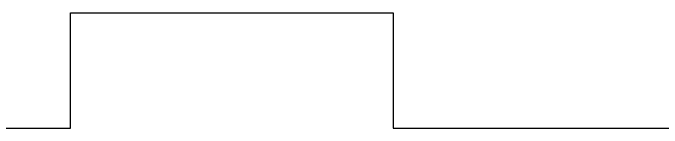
# Model space of a CAD drawing. Header units: millimetres. Extents: x 0 to 281, y 0 to 211.
# Drawn here: x 178.08 to 193.87, y 109.6 to 112.4 of the extents above; entities that cross this region are included whole.
import ezdxf

# ---------------------------------------------------------------- set-up
doc = ezdxf.new("R2010")
doc.units = ezdxf.units.MM
doc.layers.add('CUT', color=1, linetype='Continuous')

msp = doc.modelspace()

# ---------------------------------------------------------------- linework, layer by layer
at = {"layer": 'CUT'}
for p, q in [((179.475, 109.6), (179.475, 112.4)), ((179.475, 112.4), (187.325, 112.4)), ((187.325, 112.4), (187.325, 109.6)), ((171.325, 109.6), (179.475, 109.6)), ((187.325, 109.6), (195.475, 109.6))]:
    msp.add_line(p, q, dxfattribs=at)

doc.saveas('drawing.dxf')
